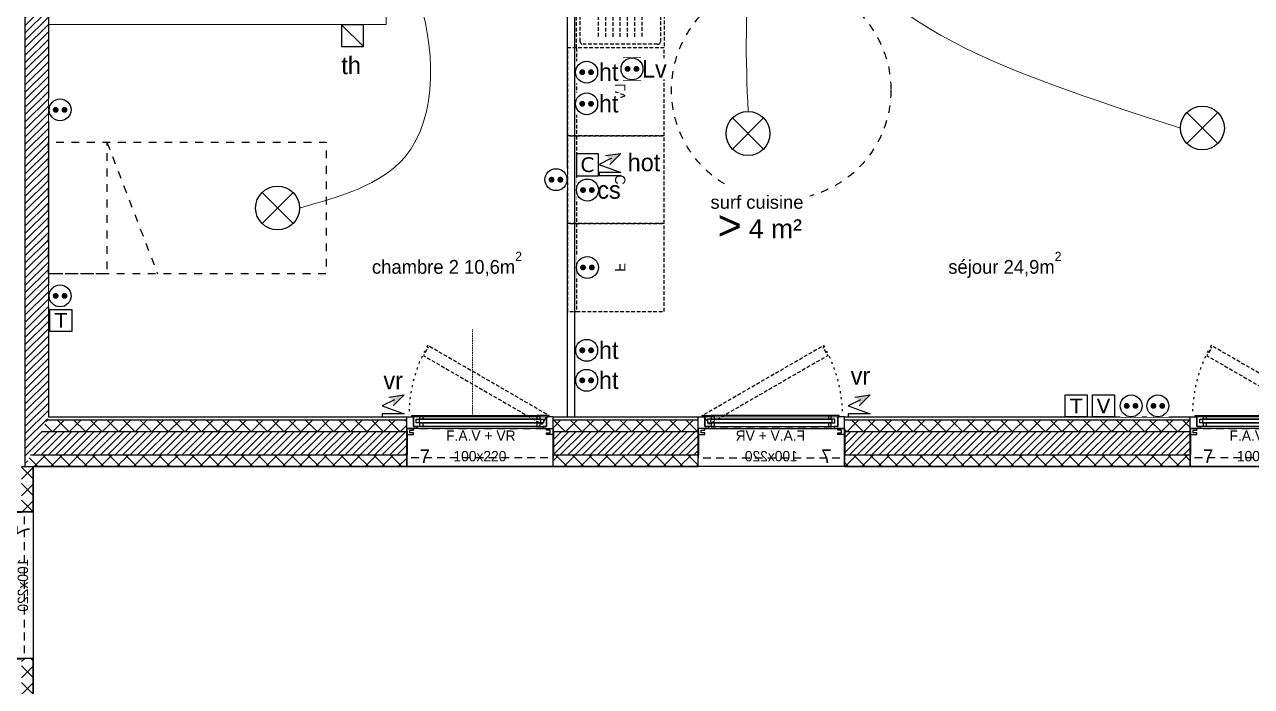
# Model space of a CAD drawing. Header units: centimetres. Extents: x 2648 to 12729, y 1890 to 6224.
# Drawn here: x 9812 to 10651, y 3367 to 3819 of the extents above; entities that cross this region are included whole.
import ezdxf

# ---------------------------------------------------------------- set-up
doc = ezdxf.new("R2010")
doc.units = ezdxf.units.CM
for name, pattern in [('ACAD_ISO03W100', [0.295276, 0.11811, -0.177165]), ('Style de ligne -13', [0.147638, 0.098425, -0.049213]), ('Style de ligne -14', [0.147638, 0.098425, -0.049213]), ('Style de ligne -17', [0.347222, 0.20828, -0.138942]), ('Style de ligne -18', [0.164042, 0.054681, -0.109361]), ('Style de ligne -5', [0.20828, 0.069425, -0.138855]), ('VW-01', [0.41656, 0.20828, -0.20828])]:
    doc.linetypes.add(name, pattern=pattern)
for name, color, linetype in [('B aménagement intérieur', 252, 'Continuous'), ('B GÈnÈral_Hatch', 252, 'Continuous'), ('B Général', 252, 'Continuous'), ('C ANNOTATIONS-PMR', 252, 'Style de ligne -5'), ('C ANNOTATIONS-prestations', 252, 'Continuous'), ('C ANNOTATIONS-texte', 252, 'Continuous'), ('D SURFACES-shab', 252, 'Continuous'), ('prlm-EAU-EF', 161, 'Continuous'), ('prlm-VMC', 93, 'Continuous')]:
    doc.layers.add(name, color=color, linetype=linetype)
for name, color, linetype, lineweight in [('prlm-CHAUFF', 4, 'Continuous', 25), ('prlm-ELEC-CFA', 1, 'Continuous', 25), ('prlm-ELEC-CFO', 10, 'Continuous', 25)]:
    doc.layers.add(name, color=color, linetype=linetype, lineweight=lineweight)
doc.layers.add('prlm-ZEROPLOT', color=254, linetype='Continuous', plot=False)
doc.layers.get('prlm-VMC').off()
doc.styles.add('Eurostile', font='Eurosti.TTF')
doc.styles.add('Eurostile (bold)', font='Eurostib.TTF')
doc.styles.add('Eurostile (italic)', font='Eurostib.TTF')
doc.styles.add('prlm-elec-cfa', font='comic.ttf', dxfattribs={"height": 12})
doc.styles.add('prlm-elec-cfo', font='comic.ttf', dxfattribs={"height": 12})
doc.styles.add('prlm-sejc', font='arial.ttf', dxfattribs={"height": 20})
doc.styles.get("Standard").update_dxf_attribs({"font": 'isocp.shx', "height": 15})
pattern_1 = [(45, (0, 0), (2.4253472, -2.6458333), [])]
pattern_2 = [(45, (0, 0), (-5.656854, 5.656854), []), (135, (0, 0), (5.656854, 5.656854), [])]
pattern_3 = [(45, (0, 0), (-5.656854, 5.656854), []), (135, (0, 0), (5.656854, 5.656854), [])]

# ---------------------------------------------------------------- blocks, each defined once
blk = doc.blocks.new('B 80.Rond 150_PMR')
at = {"layer": 'B Général', "linetype": 'VW-01', "ltscale": 25.4}
blk.add_circle((0, 0), 75, dxfattribs=at)
at = {"layer": 'B Général', "insert": (-61.5, 0), "char_height": 7.059, "attachment_point": 5, "rotation": 90, "line_spacing_factor": 0.894142, "style": 'Eurostile (italic)'}
blk.add_mtext('Ø 150 PMR', dxfattribs=at)
blk = doc.blocks.new('B 80.Evier 120.60 T3 et +')
at = {"layer": 'B Général', "linetype": 'Style de ligne -13', "ltscale": 25.4}
for p, q in [((-57.5, -55.5), (-57.5, -4.5)), ((-55.5, -2.5), (55.5, -2.5)), ((2, -7.53), (51.79, -7.53)), ((57.5, -4.5), (57.5, -55.5)), ((-52.12, -15), (-7.88, -15)), ((0, -50.5), (0, -9.53)), ((18.98, -10), (18.98, -10)), ((53.79, -9.53), (53.79, -50.5)), ((-52.5, -20), (-7.5, -20)), ((-52.5, -25), (-7.5, -25)), ((-52.5, -30), (-7.5, -30)), ((-52.5, -35), (-7.5, -35)), ((-52.5, -40), (-7.5, -40)), ((-52.12, -45), (-7.88, -45)), ((9.17, -50), (9.17, -50)), ((25.65, -43.33), (25.65, -43.33)), ((55.5, -57.5), (-55.5, -57.5)), ((51.79, -52.5), (2, -52.5))]:
    blk.add_line(p, q, dxfattribs=at)
at = {"layer": 'B Général', "linetype": 'Style de ligne -13', "ltscale": 25.4, "flags": 128}
blk.add_lwpolyline([(-60, 0), (-60, 6), (60, 6), (60, 0)], dxfattribs=at)
blk.add_lwpolyline([(-60, 0), (60, 0), (60, -60), (-60, -60)], close=True, dxfattribs=at)
for points in [[(25.65, -12), (25.65, -48, -0.414212), (23.65, -50), (4.5, -50, -0.198914), (3.09, -49.41, -0.198914), (2.5, -48), (2.5, -12, -0.414214), (4.5, -10)], [(25.65, -12, 0.414212), (23.65, -10), (4.45, -10)], [(28.15, -12), (28.15, -48, 0.414212), (30.15, -50), (49.29, -50, 0.198914), (50.71, -49.41, 0.198914), (51.29, -48), (51.29, -12, 0.414214), (49.29, -10)], [(28.15, -12, -0.414212), (30.15, -10), (49.34, -10)]]:
    blk.add_lwpolyline(points, format="xyb", dxfattribs=at)
at = {"layer": 'B Général', "linetype": 'Style de ligne -13', "ltscale": 25.4}
for centre, start, end in [((-55.5, -4.5), 90, 180), ((2, -9.53), 90, 180), ((51.79, -9.53), 0, 90), ((55.5, -4.5), 0, 90), ((-55.5, -55.5), 180, 270), ((2, -50.5), 180, 270), ((51.79, -50.5), 270, 0), ((55.5, -55.5), 270, 0)]:
    blk.add_arc(centre, 2, start, end, dxfattribs=at)
for centre in [(18.15, -17), (35.65, -17)]:
    blk.add_ellipse(centre, major_axis=(3.54, 0), ratio=1, dxfattribs=at)
blk = doc.blocks.new('B 80.Lave Vaisselle')
at = {"layer": 'B Général', "linetype": 'Style de ligne -13', "ltscale": 25.4, "flags": 128}
blk.add_lwpolyline([(-30, 30), (-30, 36), (30, 36), (30, 30)], dxfattribs=at)
blk.add_lwpolyline([(-30, 30), (30, 30), (30, -30), (-30, -30)], close=True, dxfattribs=at)
at = {"layer": 'B Général', "insert": (0, 0), "char_height": 7.059, "attachment_point": 5, "line_spacing_factor": 0.894142, "style": 'Eurostile'}
blk.add_mtext('LV', dxfattribs=at)
blk = doc.blocks.new('B 80.Cuisson')
at = {"layer": 'B Général', "linetype": 'Style de ligne -13', "ltscale": 25.4, "flags": 128}
blk.add_lwpolyline([(-30, 30), (-30, 36), (30, 36), (30, 30)], dxfattribs=at)
blk.add_lwpolyline([(-30, 30), (30, 30), (30, -30), (-30, -30)], close=True, dxfattribs=at)
at = {"layer": 'B Général', "insert": (0, 0), "char_height": 7.06, "attachment_point": 5, "line_spacing_factor": 0.894142, "style": 'Eurostile'}
blk.add_mtext('C', dxfattribs=at)
blk = doc.blocks.new('B 80.Frigo')
at = {"layer": 'B Général', "linetype": 'Style de ligne -13', "ltscale": 25.4, "flags": 128}
blk.add_lwpolyline([(-30, 30), (30, 30), (30, -30), (-30, -30)], close=True, dxfattribs=at)
blk.add_lwpolyline([(30, -30), (30, -36), (-30, -36), (-30, -30)], dxfattribs=at)
at = {"layer": 'B Général', "insert": (0, 0), "char_height": 7.06, "attachment_point": 5, "line_spacing_factor": 0.894142, "style": 'Eurostile'}
blk.add_mtext('F', dxfattribs=at)
blk = doc.blocks.new('B 80.Lit 90.190')
at = {"layer": 'B Général', "linetype": 'VW-01', "ltscale": 25.4}
blk.add_line((45, 54.99), (-45, 20.35), dxfattribs=at)
at = {"layer": 'B Général', "linetype": 'VW-01', "ltscale": 25.4, "flags": 128}
for points in [[(-45, 95), (45, 95), (45, -95), (-45, -95)], [(-45, 95), (45, 95), (45, 54.99), (-45, 54.99)]]:
    blk.add_lwpolyline(points, close=True, dxfattribs=at)
blk = doc.blocks.new('B 80.T3 BS 107 (2D)')
at = {"layer": 'B Général', "linetype": 'Continuous'}
for p, q in [((-143.3, -328.51), (-143.3, 43.58)), ((-143.3, -328.51), (-143.3, 43.58)), ((-138.3, -328.51), (-138.3, 43.58)), ((-138.3, -328.51), (-138.3, 43.58))]:
    blk.add_line(p, q, dxfattribs=at)
at = {"layer": 'D SURFACES-shab', "lineweight": 18, "flags": 128}
for points in [[(-138.3, 43.58), (-69.24, 43.59), (-69.27, 129.5), (78.3, 129.5), (78.3, 43.58), (498.3, 43.58), (498.3, -328.51), (-138.3, -328.51)], [(-498.3, -60.35), (-267.3, -60.35), (-267.3, 29.48), (-143.3, 29.48), (-143.3, -328.51), (-498.3, -328.51)]]:
    blk.add_lwpolyline(points, close=True, dxfattribs=at)
at = {"layer": 'B Général', "rotation": 90}
for name, p in [('B 80.Evier 120.60 T3 et +', (-137.3, -16.42)), ('B 80.Lit 90.190', (-403.3, -185.79))]:
    blk.add_blockref(name, p, dxfattribs=at)
at = {"layer": 'B Général', "xscale": -1}
for name, p, rotation in [('B 80.Lave Vaisselle', (-107.3, -106.42), 90), ('B 80.Cuisson', (-107.3, -166.42), 90), ('B 80.Frigo', (-107.3, -226.42), 270)]:
    blk.add_blockref(name, p, dxfattribs=dict(at, rotation=rotation))
at = {"layer": 'C ANNOTATIONS-PMR', "ltscale": 25.4, "rotation": 270}
blk.add_blockref('B 80.Rond 150_PMR', (2.7, -105.23), dxfattribs=at)
blk = doc.blocks.new('B 80.F 100x220 (all. vitrée fixe) + VR')
at = {"layer": 'B Général'}
blk.add_line((45, 9), (-45, 9), dxfattribs=at)
at = {"layer": 'B Général', "linetype": 'Continuous', "lineweight": 35}
for p, q in [((-50, 7), (-50, -9)), ((50, 7), (50, -9))]:
    blk.add_line(p, q, dxfattribs=at)
at = {"layer": 'B Général', "linetype": 'Style de ligne -14', "ltscale": 25.4, "flags": 128}
blk.add_lwpolyline([(-35.69, 65.82), (-36.19, 64.95), (-35.32, 64.45), (-38.57, 58.82), (42.63, 11.94), (45.88, 17.57), (46.75, 17.07), (47.25, 17.93)], close=True, dxfattribs=at)
at = {"layer": 'B Général', "flags": 128}
for points in [[(-43, 10.5), (-43, 9), (-50, 9), (-50, 17), (-45.5, 17), (-45.5, 10.5)], [(-41, 18), (41, 18), (41, 15.5), (-41, 15.5)], [(43, 10.5), (43, 9), (50, 9), (50, 17), (45.5, 17), (45.5, 10.5)], [(-50, 9), (-50, 5), (-45.5, 5), (-45.5, 6), (-48, 6), (-48, 8), (-45.5, 8), (-45.5, 9)], [(-43.5, 15.5), (43.5, 15.5), (43.5, 13), (-43.5, 13)], [(-41, 13), (41, 13), (41, 10.5), (-41, 10.5)], [(50, 9), (50, 5), (45.5, 5), (45.5, 6), (48, 6), (48, 8), (45.5, 8), (45.5, 9)]]:
    blk.add_lwpolyline(points, close=True, dxfattribs=at)
at = {"layer": 'B Général', "linetype": 'Continuous', "flags": 128}
for points in [[(-39, 15.5), (-41.5, 15.5), (-41.5, 13), (-39, 13), (-39, 10.5), (-45.5, 10.5), (-45.5, 17), (-46.5, 17), (-46.5, 18), (-39, 18)], [(39, 15.5), (41.5, 15.5), (41.5, 13), (39, 13), (39, 10.5), (45.5, 10.5), (45.5, 17), (46.5, 17), (46.5, 18), (39, 18)]]:
    blk.add_lwpolyline(points, close=True, dxfattribs=at)
at = {"layer": 'B Général', "linetype": 'Style de ligne -17', "ltscale": 25.4, "flags": 128}
blk.add_lwpolyline([(-50, 9), (50, 9), (50, -11), (-50, -11)], close=True, dxfattribs=at)
at = {"layer": 'B Général', "flags": 128}
blk.add_lwpolyline([(-50, -9), (-50, -17), (50, -17), (50, -9)], dxfattribs=at)
at = {"layer": 'B Général'}
blk.add_circle((47, 17.5), 0.5, dxfattribs=at)
at = {"layer": 'B Général', "linetype": 'Style de ligne -18', "ltscale": 25.4}
blk.add_arc((49, 17.5), 97.5, 150.29382, 179.70618, dxfattribs=at)
at = {"layer": 'B Général', "insert": (-23.11, 7.7), "char_height": 7.059, "attachment_point": 1, "line_spacing_factor": 0.894142, "style": 'Eurostile'}
blk.add_mtext('F.A.V + VR', dxfattribs=at)
at = {"layer": 'C ANNOTATIONS-prestations', "insert": (-41.15, -5.19), "char_height": 9.41, "attachment_point": 1, "rotation": 360, "line_spacing_factor": 0.894142, "style": 'Eurostile (bold)'}
blk.add_mtext('7', dxfattribs=at)
at = {"layer": 'C ANNOTATIONS-prestations', "insert": (0, -6.3), "char_height": 7.059, "width": 100, "attachment_point": 2, "rotation": 360, "line_spacing_factor": 0.894142, "style": 'Eurostile'}
blk.add_mtext('100x220', dxfattribs=at)
blk = doc.blocks.new('xi.EA')
at = {"layer": 'prlm-ZEROPLOT', "color": 250, "linetype": 'ACAD_ISO03W100', "lineweight": 0, "ltscale": 0.2}
blk.add_lwpolyline([(0, 0), (0, 60)], dxfattribs=at)
blk = doc.blocks.new('xi.hot')
at = {"layer": 'prlm-ELEC-CFO', "lineweight": 5}
blk.add_hatch(color=0, dxfattribs=at).paths.add_polyline_path([(-3, 6), (-0.1, 3.7), (0, 0), (7.5, 7.5)])
at = {"layer": 'prlm-ELEC-CFO', "color": 0}
for points in [[(0.95, 4.23), (-7.5, 0), (7.5, -5.5), (-7.5, -5.5), (-7.5, -7.5), (7.5, -7.5)], [(-3, 6), (7.5, 7.5), (0, 0)]]:
    blk.add_lwpolyline(points, dxfattribs=at)
blk = doc.blocks.new('xi.VR')
at = {"layer": 'prlm-ELEC-CFO', "lineweight": 5}
blk.add_hatch(color=0, dxfattribs=at).paths.add_polyline_path([(-3, 6), (-0.1, 3.7), (0, 0), (7.5, 7.5)])
at = {"layer": 'prlm-ELEC-CFO', "color": 0}
for points in [[(0.95, 4.23), (-7.5, 0), (7.5, -5.5), (-7.5, -5.5), (-7.5, -7.5), (7.5, -7.5)], [(-3, 6), (7.5, 7.5), (0, 0)]]:
    blk.add_lwpolyline(points, dxfattribs=at)
blk = doc.blocks.new('xi.TEL')
at = {"layer": 'prlm-ELEC-CFA', "color": 0, "linetype": 'ByBlock', "lineweight": -2, "flags": 128}
blk.add_lwpolyline([(-7.5, 7.5), (7.5, 7.5), (7.5, -7.5), (-7.5, -7.5)], close=True, dxfattribs=at)
at = {"layer": 'prlm-ELEC-CFA', "color": 0, "linetype": 'ByBlock', "insert": (0, 0), "char_height": 10, "width": 11.36, "attachment_point": 5}
blk.add_mtext('{\\fVerdana|b0|i0|c0|p34;T}', dxfattribs=at)
blk = doc.blocks.new('xi.TV')
at = {"layer": 'prlm-ELEC-CFA', "color": 0, "linetype": 'ByBlock', "lineweight": -2, "flags": 128}
blk.add_lwpolyline([(-7.5, 7.5), (7.5, 7.5), (7.5, -7.5), (-7.5, -7.5)], close=True, dxfattribs=at)
at = {"layer": 'prlm-ELEC-CFA', "color": 0, "linetype": 'ByBlock', "insert": (0, 0), "char_height": 10, "width": 11.36, "attachment_point": 5}
blk.add_mtext('{\\fVerdana|b0|i0|c0|p34;V}', dxfattribs=at)
blk = doc.blocks.new('xi.PC')
at = {"color": 0, "lineweight": 5}
blk.add_wipeout([(-7.5, -7.5), (7.5, -7.5), (7.5, 7.5), (-7.5, 7.5)], dxfattribs=at).dxf.layer = 'prlm-ELEC-CFO'
at = {"layer": 'prlm-ELEC-CFO', "color": 0, "linetype": 'ByBlock', "lineweight": 5, "const_width": 2}
for points in [[(-4, 0, 1), (-2, 0, 1)], [(2, 0, 1), (4, 0, 1)]]:
    blk.add_lwpolyline(points, format="xyb", close=True, dxfattribs=at)
at = {"layer": 'prlm-ELEC-CFO', "color": 0, "linetype": 'ByBlock', "lineweight": -2}
blk.add_circle((0, 0), 7.5, dxfattribs=at)
blk = doc.blocks.new('xi.PCHT')
at = {"color": 0, "lineweight": 5}
blk.add_wipeout([(-7.5, -7.5), (7.5, -7.5), (7.5, 7.5), (-7.5, 7.5)], dxfattribs=at).dxf.layer = 'prlm-ELEC-CFO'
at = {"layer": 'prlm-ELEC-CFO', "color": 0, "linetype": 'ByBlock', "lineweight": 5, "const_width": 2}
for points in [[(-4, 0, 1), (-2, 0, 1)], [(2, 0, 1), (4, 0, 1)]]:
    blk.add_lwpolyline(points, format="xyb", close=True, dxfattribs=at)
at = {"layer": 'prlm-ELEC-CFO', "color": 0, "linetype": 'ByBlock', "lineweight": -2}
blk.add_circle((0, 0), 7.5, dxfattribs=at)
blk = doc.blocks.new('xi.PCS')
at = {"color": 0, "lineweight": 5}
blk.add_wipeout([(-7.5, -7.5), (7.5, -7.5), (7.5, 7.5), (-7.5, 7.5)], dxfattribs=at).dxf.layer = 'prlm-ELEC-CFO'
at = {"layer": 'prlm-ELEC-CFO', "color": 0, "linetype": 'ByBlock', "lineweight": 5, "const_width": 2}
for points in [[(-4, 0, 1), (-2, 0, 1)], [(2, 0, 1), (4, 0, 1)]]:
    blk.add_lwpolyline(points, format="xyb", close=True, dxfattribs=at)
at = {"layer": 'prlm-ELEC-CFO', "color": 0, "linetype": 'ByBlock', "lineweight": -2}
blk.add_circle((0, 0), 7.5, dxfattribs=at)
blk = doc.blocks.new('xi.SF32')
at = {"layer": 'prlm-ELEC-CFO', "color": 0, "flags": 128}
blk.add_lwpolyline([(-7.5, -7.5), (7.5, -7.5), (7.5, 7.5), (-7.5, 7.5)], close=True, dxfattribs=at)
at = {"layer": 'prlm-ELEC-CFO', "color": 0, "linetype": 'ByBlock', "insert": (0, 0), "char_height": 10, "width": 11.36, "attachment_point": 5}
blk.add_mtext('{\\fVerdana|b0|i0|c0|p34;C}', dxfattribs=at)
blk = doc.blocks.new('xi.LVrob')
at = {"layer": 'prlm-EAU-EF', "color": 0}
blk.add_lwpolyline([(-6, 7.5), (6, 7.5), (-6, -7.5), (6, -7.5)], close=True, dxfattribs=at)
blk = doc.blocks.new('xi.LV')
at = {"color": 0, "lineweight": 5}
blk.add_wipeout([(-7.5, -7.5), (7.5, -7.5), (7.5, 7.5), (-7.5, 7.5)], dxfattribs=at).dxf.layer = 'prlm-ELEC-CFO'
at = {"layer": 'prlm-ELEC-CFO', "color": 0, "linetype": 'ByBlock', "lineweight": 5, "const_width": 2}
for points in [[(-4, 0, 1), (-2, 0, 1)], [(2, 0, 1), (4, 0, 1)]]:
    blk.add_lwpolyline(points, format="xyb", close=True, dxfattribs=at)
at = {"layer": 'prlm-ELEC-CFO', "color": 0, "linetype": 'ByBlock', "lineweight": -2}
blk.add_circle((0, 0), 7.5, dxfattribs=at)
blk = doc.blocks.new('xi.PTCE')
at = {"layer": 'prlm-ELEC-CFO', "color": 0}
for points in [[(-10.61, 10.61), (10.61, -10.61)], [(10.61, 10.61), (-10.61, -10.61)]]:
    blk.add_lwpolyline(points, dxfattribs=at)
at = {"layer": 'prlm-ELEC-CFO', "color": 0, "linetype": 'ByBlock'}
blk.add_circle((0, 0), 15, dxfattribs=at)
blk = doc.blocks.new('xi.4m²')
at = {"color": 0}
blk.add_wipeout([(-34.54, 20.54), (34.54, 20.54), (34.54, -20.54), (-34.54, -20.54)], dxfattribs=at).dxf.layer = 'prlm-ELEC-CFO'
at = {"layer": 'prlm-ELEC-CFO', "color": 0, "attachment_point": 6, "line_spacing_factor": 0.8, "style": 'prlm-sejc'}
for s, insert, char_height in [('surf cuisine', (30.36, 8.9), 9), ('4 m²', (29.31, -9.19), 13)]:
    blk.add_mtext(s, dxfattribs=dict(at, insert=insert, char_height=char_height))
at = {"layer": 'prlm-ELEC-CFO', "color": 0, "style": 'prlm-sejc', "flags": 8}
blk.add_attdef('?', (-28.3, -16.79), '', height=20, dxfattribs=at)
blk = doc.blocks.new('xi.th-ch')
at = {"layer": 'prlm-CHAUFF', "color": 0, "linetype": 'ByBlock', "lineweight": -2, "flags": 128}
blk.add_lwpolyline([(-7.5, 7.5), (7.5, 7.5), (7.5, -7.5), (-7.5, -7.5)], close=True, dxfattribs=at)
at = {"layer": 'prlm-CHAUFF', "color": 0}
blk.add_lwpolyline([(-7.5, -7.5), (7.5, 7.5)], dxfattribs=at)

msp = doc.modelspace()

# ---------------------------------------------------------------- hatches: boundary and pattern name
at = {"layer": 'B GÈnÈral_Hatch', "linetype": 'Continuous'}
h = msp.add_hatch(dxfattribs=at)
h.set_pattern_fill('50_BETON', color=256, style=0, pattern_type=2)
h.set_pattern_definition(pattern_1)
h.paths.add_polyline_path([(9828.796, 3551.389), (9828.796, 4134.409), (9812.796, 4152.409), (9812.796, 3517.389)])
h = msp.add_hatch(dxfattribs=at)
h.set_pattern_fill('02_ISOLANT', color=256, style=0, pattern_type=2)
h.set_pattern_definition([(45, (0, 0), (-5.656854, 5.656854), []), (135, (0, 0), (5.656854, 5.656854), [])])
h.paths.add_polyline_path([(9827.855, 3549.389), (9824.09, 3541.389), (10073.796, 3541.389), (10073.796, 3549.389)])
h = msp.add_hatch(dxfattribs=at)
h.set_pattern_fill('02_ISOLANT', color=256, style=0, pattern_type=2)
h.set_pattern_definition(pattern_3)
h.paths.add_polyline_path([(10173.796, 3549.389), (10173.796, 3541.389), (10273, 3541.389), (10273, 3549.389)])
h = msp.add_hatch(dxfattribs=at)
h.set_pattern_fill('02_ISOLANT', color=256, style=0, pattern_type=2)
h.set_pattern_definition(pattern_2)
h.paths.add_polyline_path([(10373, 3549.389), (10373, 3541.389), (10609.388, 3541.389), (10609.388, 3549.389)])
h = msp.add_hatch(dxfattribs=at)
h.set_pattern_fill('50_BETON', color=256, style=0, pattern_type=2)
h.set_pattern_definition(pattern_1)
h.paths.add_polyline_path([(9824.09, 3541.389), (9816.561, 3525.389), (10073.796, 3525.389), (10073.796, 3541.389)])
h = msp.add_hatch(dxfattribs=at)
h.set_pattern_fill('50_BETON', color=256, style=0, pattern_type=2)
h.set_pattern_definition(pattern_1)
h.paths.add_polyline_path([(10173.796, 3541.389), (10173.796, 3525.389), (10273, 3525.389), (10273, 3541.389)])
h = msp.add_hatch(dxfattribs=at)
h.set_pattern_fill('50_BETON', color=256, style=0, pattern_type=2)
h.set_pattern_definition(pattern_1)
h.paths.add_polyline_path([(10373, 3541.389), (10373, 3525.389), (10609.388, 3525.389), (10609.388, 3541.389)])
h = msp.add_hatch(dxfattribs=at)
h.set_pattern_fill('02_ISOLANT', color=256, style=0, pattern_type=2)
h.set_pattern_definition([(45, (0, 0), (-5.656854, 5.656854), []), (135, (0, 0), (5.656854, 5.656854), [])])
h.paths.add_polyline_path([(9816.561, 3525.389), (9812.796, 3517.389), (10073.796, 3517.389), (10073.796, 3525.389)])
h = msp.add_hatch(dxfattribs=at)
h.set_pattern_fill('02_ISOLANT', color=256, style=0, pattern_type=2)
h.set_pattern_definition(pattern_3)
h.paths.add_polyline_path([(10173.796, 3525.389), (10173.796, 3517.389), (10273, 3517.389), (10273, 3525.389)])
h = msp.add_hatch(dxfattribs=at)
h.set_pattern_fill('02_ISOLANT', color=256, style=0, pattern_type=2)
h.set_pattern_definition(pattern_2)
h.paths.add_polyline_path([(10373, 3525.389), (10373, 3517.389), (10609.388, 3517.389), (10609.388, 3525.389)])
h = msp.add_hatch(dxfattribs=at)
h.set_pattern_fill('02_ISOLANT', color=256, angle=90, style=0, pattern_type=2)
h.set_pattern_definition([(135, (0, 0), (-5.656854, -5.656854), []), (225, (0, 0), (-5.656854, 5.656854), [])])
h.paths.add_polyline_path([(9810.485, 3486.389), (9818.485, 3486.389), (9818.485, 3517.389), (9810.485, 3517.389)])
h = msp.add_hatch(dxfattribs=at)
h.set_pattern_fill('02_ISOLANT', color=256, angle=90, style=0, pattern_type=2)
h.set_pattern_definition([(135, (0, 0), (-5.656854, -5.656854), []), (225, (0, 0), (-5.656854, 5.656854), [])])
h.paths.add_polyline_path([(9810.485, 3142.386), (9818.485, 3142.386), (9818.485, 3386.389), (9810.485, 3386.389)])

# ---------------------------------------------------------------- linework, layer by layer
at = {"layer": 'B Général', "linetype": 'Continuous', "lineweight": 18}
for p, q in [((9812.796, 4152.409), (9812.796, 3517.389)), ((9828.796, 4134.409), (9828.796, 3551.389)), ((9824.09, 3541.389), (10073.796, 3541.389)), ((10173.796, 3541.389), (10273, 3541.389)), ((10373, 3541.389), (10609.388, 3541.389)), ((9816.561, 3525.389), (10073.796, 3525.389)), ((10173.796, 3525.389), (10273, 3525.389)), ((10373, 3525.389), (10609.388, 3525.389))]:
    msp.add_line(p, q, dxfattribs=at)
at = {"layer": 'B Général', "linetype": 'Continuous'}
for p, q in [((9812.796, 4152.409), (9812.796, 3517.389)), ((9828.796, 4134.409), (9828.796, 3551.389)), ((9827.855, 3549.389), (10073.796, 3549.389)), ((9827.855, 3549.389), (10073.796, 3549.389)), ((9828.796, 3551.389), (10073.796, 3551.389)), ((9828.796, 3551.389), (10073.796, 3551.389)), ((10073.796, 3517.389), (10073.796, 3551.389)), ((10173.796, 3551.389), (10273, 3551.389)), ((10173.796, 3551.389), (10273, 3551.389)), ((10173.796, 3517.389), (10173.796, 3551.389)), ((10173.796, 3549.389), (10273, 3549.389)), ((10173.796, 3549.389), (10273, 3549.389)), ((10273, 3517.389), (10273, 3551.389)), ((10373, 3551.389), (10609.388, 3551.389)), ((10373, 3551.389), (10609.388, 3551.389)), ((10373, 3517.389), (10373, 3551.389)), ((10373, 3549.389), (10609.388, 3549.389)), ((10373, 3549.389), (10609.388, 3549.389)), ((10609.388, 3517.389), (10609.388, 3551.389)), ((9824.09, 3541.389), (10073.796, 3541.389)), ((10173.796, 3541.389), (10273, 3541.389)), ((10373, 3541.389), (10609.388, 3541.389)), ((9816.561, 3525.389), (10073.796, 3525.389)), ((10173.796, 3525.389), (10273, 3525.389)), ((10373, 3525.389), (10609.388, 3525.389)), ((9810.485, 3517.389), (9818.485, 3517.389)), ((9812.796, 3517.389), (10073.796, 3517.389)), ((9812.796, 3517.389), (10073.796, 3517.389)), ((9818.485, 3486.389), (9818.485, 3517.389)), ((9818.485, 3486.389), (9818.485, 3517.389)), ((10173.796, 3517.389), (10273, 3517.389)), ((10173.796, 3517.389), (10273, 3517.389)), ((10373, 3517.389), (10609.388, 3517.389)), ((10373, 3517.389), (10609.388, 3517.389)), ((9818.485, 3486.389), (9784.485, 3486.389)), ((9818.485, 3386.389), (9784.485, 3386.389)), ((9818.485, 3142.386), (9818.485, 3386.389)), ((9818.485, 3142.386), (9818.485, 3386.389))]:
    msp.add_line(p, q, dxfattribs=at)
at = {"layer": 'prlm-ELEC-CFO', "lineweight": 13}
for points in [[(10391.895, 3978.582), (10369.566, 3908.221), (10602.727, 3748.753)], [(10391.895, 3960.444), (10355.408, 3960.444), (10310.366, 3872.479), (10307.117, 3760.011)], [(10065.296, 3873.316), (10079.682, 3843.498), (10072.454, 3728.872), (10000.455, 3694.104)]]:
    msp.add_spline(points, degree=3, dxfattribs=at)
at = {"layer": 'prlm-ZEROPLOT'}
msp.add_lwpolyline([(8418.485, 4917.388), (10859.388, 4917.388), (10859.389, 3517.39), (9818.485, 3517.39), (9818.485, 2192.491), (8418.485, 2192.491)], close=True, dxfattribs=at)

# ---------------------------------------------------------------- block references
at = {"layer": 'B aménagement intérieur'}
msp.add_blockref('B 80.T3 BS 107 (2D)', (10327.092, 3879.899), dxfattribs=at)
at = {"layer": 'B Général', "rotation": 3.33450996293638e-09}
for p in [(10123.796, 3534.389), (10659.388, 3534.389)]:
    msp.add_blockref('B 80.F 100x220 (all. vitrée fixe) + VR', p, dxfattribs=at)
at = {"layer": 'B Général', "xscale": -1}
for p, rotation in [((10323, 3534.389), 3.33450996293638e-09), ((9801.485, 3436.389), 90.00000000333448)]:
    msp.add_blockref('B 80.F 100x220 (all. vitrée fixe) + VR', p, dxfattribs=dict(at, rotation=rotation))
at = {"layer": 'prlm-CHAUFF', "xscale": -1, "rotation": 1.410871419693649e-10}
msp.add_blockref('xi.th-ch', (10036.609, 3811.866), dxfattribs=at)
at = {"layer": 'prlm-ELEC-CFA'}
for name, p in [('xi.TEL', (9837.302, 3617.256)), ('xi.TEL', (10531.515, 3558.889)), ('xi.TV', (10550.145, 3558.889))]:
    msp.add_blockref(name, p, dxfattribs=at)
at = {"layer": 'prlm-ELEC-CFO'}
for name, p in [('xi.PTCE', (10307.117, 3745.011)), ('xi.PTCE', (10617.727, 3748.753)), ('xi.hot', (10212.719, 3723.884)), ('xi.PTCE', (9985.455, 3694.104)), ('xi.VR', (10383.137, 3558.889))]:
    msp.add_blockref(name, p, dxfattribs=at)
at = {"layer": 'prlm-VMC', "rotation": 359.9999998419583}
msp.add_blockref('xi.EA', (10118.663, 3551.389), dxfattribs=at)

# ---------------------------------------------------------------- texts
at = {"layer": 'C ANNOTATIONS-texte', "char_height": 9.412, "attachment_point": 1, "line_spacing_factor": 0.894142, "style": 'Eurostile'}
for s, insert, width in [('chambre 2 10,6m{\\H0.6667x;\\S2^ ;}', (10050, 3664.234), 133.79623), ('séjour 24,9m{\\H0.6667x;\\S2^ ;}', (10444, 3664.234), 116)]:
    msp.add_mtext(s, dxfattribs=dict(at, insert=insert, width=width))

# ---------------------------------------------------------------- next in the draw order: block references
at = {"layer": 'prlm-ELEC-CFO'}
for p in [(9836.796, 3761.165), (10175.796, 3713.476), (10197.296, 3653.475), (9836.796, 3634.053), (10569.011, 3558.889)]:
    msp.add_blockref('xi.PC', p, dxfattribs=at)
msp.add_blockref('xi.4m²', (10314.668, 3689.127), dxfattribs=at).add_auto_attribs({'?': '>'})

# ---------------------------------------------------------------- next in the draw order: texts
at = {"layer": 'prlm-CHAUFF', "lineweight": 20, "insert": (10035.763, 3791.506), "char_height": 12, "attachment_point": 5, "line_spacing_factor": 0.8, "style": 'prlm-elec-cfa', "bg_fill": 3, "box_fill_scale": 1.1, "bg_fill_color": 256, "bg_fill_transparency": 0}
msp.add_mtext('th', dxfattribs=at)
at = {"layer": 'prlm-ELEC-CFO', "lineweight": 20, "char_height": 12, "line_spacing_factor": 0.8, "style": 'prlm-elec-cfo', "bg_fill": 3, "bg_fill_color": 256, "bg_fill_transparency": 0}
for s, insert, attachment_point, box_fill_scale in [('ht', (10211.838, 3786.896), 5, 1.1), ('ht', (10211.835, 3765.307), 5, 1.1), ('hot', (10235.962, 3731.245), 2, 0.95), ('cs', (10212.041, 3706.366), 5, 1.1), ('ht', (10211.867, 3596.863), 5, 1.1), ('vr', (10064.518, 3576.244), 5, 1.1), ('ht', (10211.864, 3576.363), 5, 1.1), ('vr', (10383.963, 3579.473), 5, 1.1)]:
    msp.add_mtext(s, dxfattribs=dict(at, insert=insert, attachment_point=attachment_point, box_fill_scale=box_fill_scale))

# ---------------------------------------------------------------- next in the draw order: block references
at = {"layer": 'prlm-EAU-EF'}
msp.add_blockref('xi.LVrob', (10227.789, 3789.15), dxfattribs=at)
at = {"layer": 'prlm-ELEC-CFO'}
for name, p in [('xi.PCHT', (10196.762, 3786.899)), ('xi.PCHT', (10196.759, 3765.309)), ('xi.PCS', (10197.296, 3706.368)), ('xi.PCHT', (10196.791, 3596.866)), ('xi.PCHT', (10196.788, 3576.365)), ('xi.VR', (10064.518, 3558.889)), ('xi.PC', (10587.261, 3558.889))]:
    msp.add_blockref(name, p, dxfattribs=at)

# ---------------------------------------------------------------- next in the draw order: block references
msp.add_blockref('xi.SF32', (10197.299, 3723.633), dxfattribs=at)

# ---------------------------------------------------------------- next in the draw order: texts
at = {"layer": 'prlm-EAU-EF', "lineweight": 20, "insert": (10243.072, 3789.148), "char_height": 12, "attachment_point": 5, "line_spacing_factor": 0.8, "style": 'prlm-elec-cfo', "bg_fill": 3, "box_fill_scale": 1.1, "bg_fill_color": 256, "bg_fill_transparency": 0}
msp.add_mtext('Lv', dxfattribs=at)

# ---------------------------------------------------------------- next in the draw order: texts
at = {"layer": 'prlm-ELEC-CFO', "lineweight": 20, "insert": (10243.072, 3789.148), "char_height": 12, "attachment_point": 5, "line_spacing_factor": 0.8, "style": 'prlm-elec-cfo', "bg_fill": 3, "box_fill_scale": 1.1, "bg_fill_color": 256, "bg_fill_transparency": 0}
msp.add_mtext('Lv', dxfattribs=at)

# ---------------------------------------------------------------- next in the draw order: block references
at = {"layer": 'prlm-ELEC-CFO'}
msp.add_blockref('xi.LV', (10227.789, 3789.15), dxfattribs=at)

doc.saveas('drawing.dxf')
